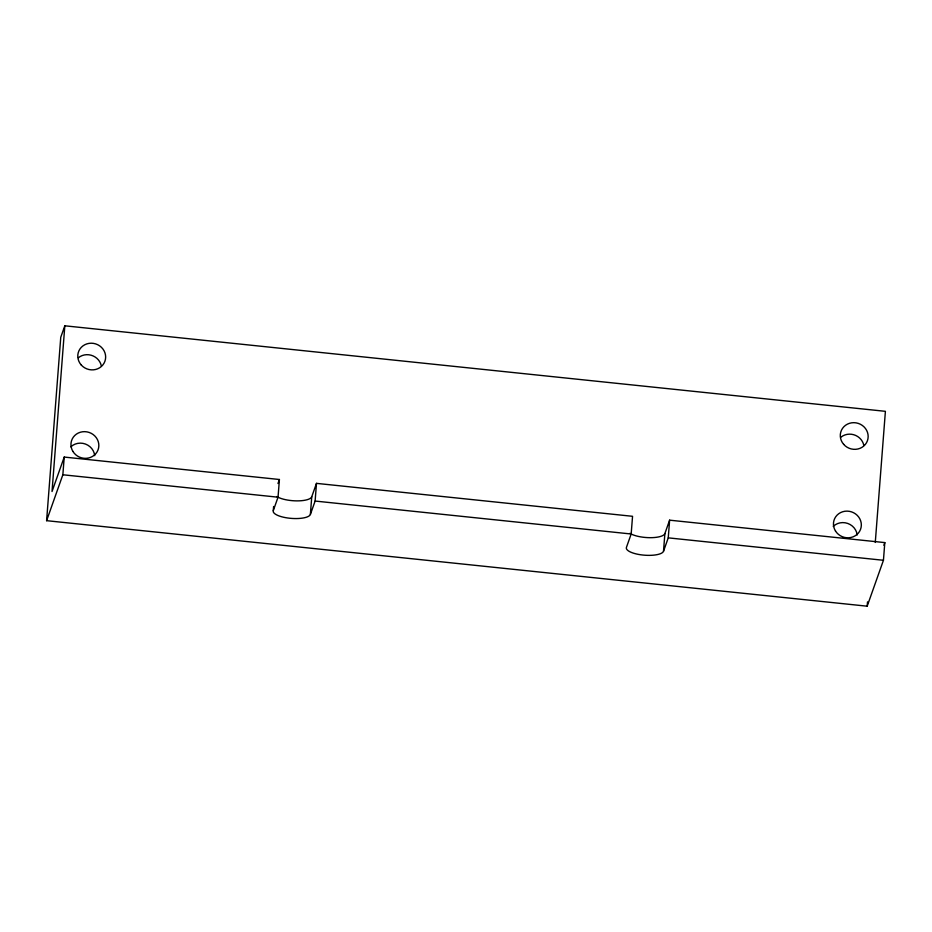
<?xml version="1.0" encoding="UTF-8"?>
<svg xmlns="http://www.w3.org/2000/svg" width="932" height="932" viewBox="0 0 932 932"><rect width="100%" height="100%" fill="white"/><g stroke="black" fill="none" stroke-linecap="round" stroke-linejoin="round"><path stroke-width="1.4" d="M273.612 506.507L273.297 510.585A18.698 5.895 4.4 0 0 289.805 518.25A18.698 5.895 4.4 0 0 310.379 514.452L311.742 496.756L316.484 483.37L632.548 516.305L631.174 534.001L626.432 547.387A18.698 5.895 4.4 0 0 642.94 555.053A18.698 5.895 4.4 0 0 663.514 551.255L664.877 533.558L669.619 520.173L884.806 542.599L883.443 560.283L867.179 606.196L46.6 520.673L60.755 337.279L64.821 325.804L885.4 411.327L875.276 542.447M64.821 325.804L52.029 491.513L64.226 457.076L279.414 479.502L278.039 497.199L273.297 510.585M46.6 520.673L62.852 474.772L64.226 457.076M310.379 514.452L315.121 501.055L316.484 483.37M663.514 551.255L668.256 537.857L669.619 520.173M867.179 606.196L867.517 601.862M277.981 483.522L279.414 479.502M883.862 545.243L884.806 542.599M62.852 474.772L278.039 497.199M315.121 501.055L631.174 534.001M668.256 537.857L883.443 560.283M841.048 437.085A14.027 13.258 19.5 0 1 863.848 445.449M833.243 526.394A14.027 13.258 19.5 0 1 847.794 523.458A14.027 13.258 19.5 0 1 857.184 534.945M78.428 357.713A14.027 13.258 19.5 0 1 101.32 365.833M70.867 446.812A14.027 13.258 19.5 0 1 85.464 444.051A14.027 13.258 19.5 0 1 94.703 455.643M311.742 496.756A18.698 5.895 4.4 0 1 296.842 500.88A18.698 5.895 4.4 0 1 276.851 496.535M664.877 533.558A18.698 5.895 4.4 0 1 649.977 537.682A18.698 5.895 4.4 0 1 629.985 533.337M72.894 451.391A14.027 13.258 19.5 0 0 97.044 451.962A14.027 13.258 19.5 0 0 84.742 431.656A14.027 13.258 19.5 0 0 72.894 451.391M81.27 365.029A14.027 13.258 19.5 0 0 104.932 361.232A14.027 13.258 19.5 0 0 88.948 343.384A14.027 13.258 19.5 0 0 81.27 365.029M843.67 444.366A14.027 13.258 19.5 0 0 867.389 440.848A14.027 13.258 19.5 0 0 851.615 422.825A14.027 13.258 19.5 0 0 843.67 444.366M835.491 531.007A14.027 13.258 19.5 0 0 859.63 531.275A14.027 13.258 19.5 0 0 847.072 511.12A14.027 13.258 19.5 0 0 835.491 531.007"/></g></svg>
